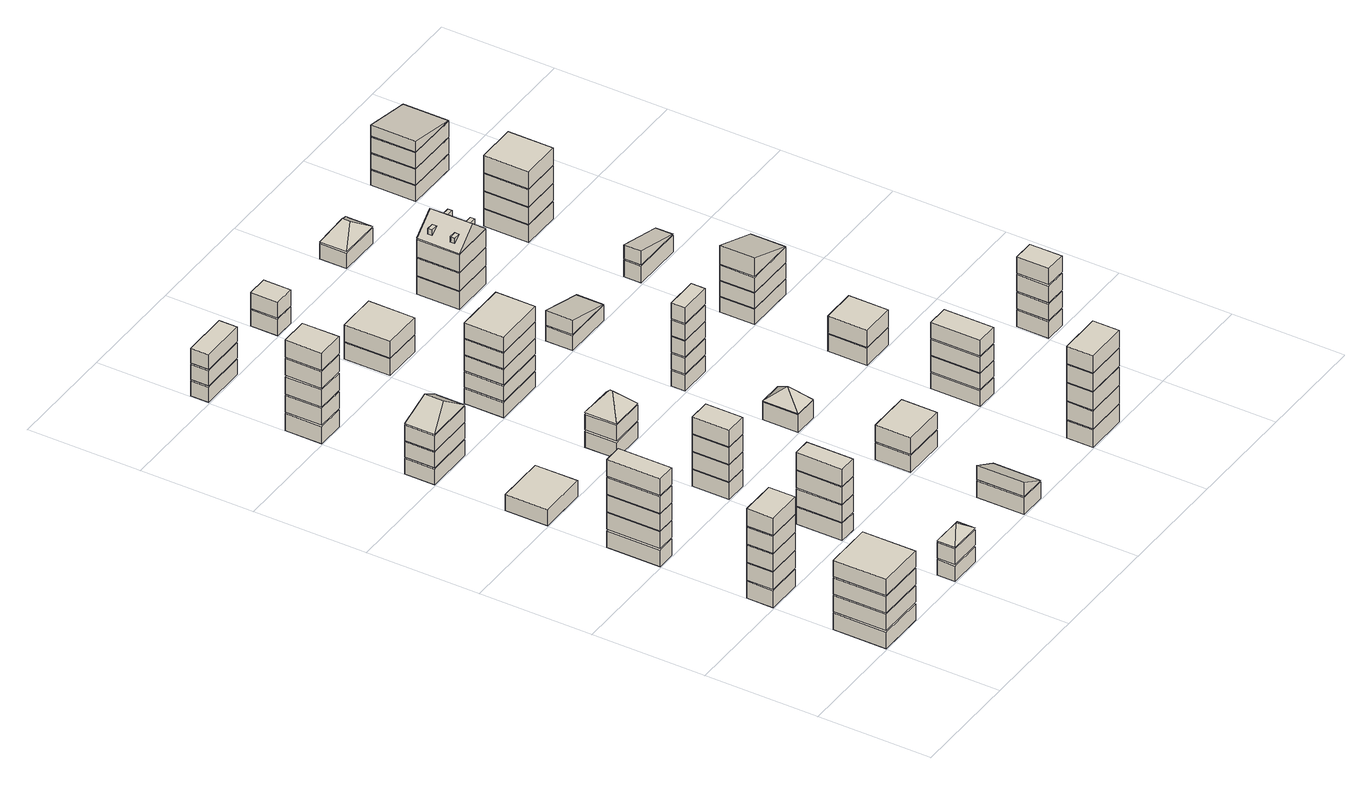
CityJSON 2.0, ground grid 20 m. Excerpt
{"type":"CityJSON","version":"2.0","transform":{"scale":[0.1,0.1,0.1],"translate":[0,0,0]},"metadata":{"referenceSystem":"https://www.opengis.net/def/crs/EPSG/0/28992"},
"CityObjects":{
"building1":{"type":"Building","attributes":{"roofType":"Flat","yearOfConstruction":1999,"function":"Residential","storeysAboveGround":4},"geometry":[{"type":"Solid","lod":"2","boundaries":[[[[0,1,2,3]],[[4,5,6,7]],[[2,4,7,3]],[[1,5,4,2]],[[0,6,5,1]],[[3,7,6,0]],[[8,9,10,11]],[[12,13,14,15]],[[10,12,15,11]],[[9,13,12,10]],[[8,14,13,9]],[[11,15,14,8]],[[16,17,18,19]],[[20,21,22,23]],[[18,20,23,19]],[[17,21,20,18]],[[16,22,21,17]],[[19,23,22,16]],[[24,25,26,27]],[[28,29,30,31]],[[26,28,31,27]],[[25,29,28,26]],[[24,30,29,25]],[[27,31,30,24]]]]}]},
"building2":{"type":"Building","attributes":{"roofType":"Flat","yearOfConstruction":1981,"function":"Residential","storeysAboveGround":5},"geometry":[{"type":"Solid","lod":"2","boundaries":[[[[32,33,34,35]],[[36,37,38,39]],[[34,36,39,35]],[[33,37,36,34]],[[32,38,37,33]],[[35,39,38,32]],[[40,41,42,43]],[[44,45,46,47]],[[42,44,47,43]],[[41,45,44,42]],[[40,46,45,41]],[[43,47,46,40]],[[48,49,50,51]],[[52,53,54,55]],[[50,52,55,51]],[[49,53,52,50]],[[48,54,53,49]],[[51,55,54,48]],[[56,57,58,59]],[[60,61,62,63]],[[58,60,63,59]],[[57,61,60,58]],[[56,62,61,57]],[[59,63,62,56]],[[64,65,66,67]],[[68,69,70,71]],[[66,68,71,67]],[[65,69,68,66]],[[64,70,69,65]],[[67,71,70,64]]]]}]},
"building3":{"type":"Building","attributes":{"roofType":"Flat","yearOfConstruction":1977,"function":"Residential","storeysAboveGround":5},"geometry":[{"type":"Solid","lod":"2","boundaries":[[[[72,73,74,75]],[[76,77,78,79]],[[74,76,79,75]],[[73,77,76,74]],[[72,78,77,73]],[[75,79,78,72]],[[80,81,82,83]],[[84,85,86,87]],[[82,84,87,83]],[[81,85,84,82]],[[80,86,85,81]],[[83,87,86,80]],[[88,89,90,91]],[[92,93,94,95]],[[90,92,95,91]],[[89,93,92,90]],[[88,94,93,89]],[[91,95,94,88]],[[96,97,98,99]],[[100,101,102,103]],[[98,100,103,99]],[[97,101,100,98]],[[96,102,101,97]],[[99,103,102,96]],[[104,105,106,107]],[[108,109,110,111]],[[106,108,111,107]],[[105,109,108,106]],[[104,110,109,105]],[[107,111,110,104]]]]}]},
"building4":{"type":"Building","attributes":{"roofType":"Pyramidal","yearOfConstruction":1947,"function":"Industrial","storeysAboveGround":2},"geometry":[{"type":"Solid","lod":"2","boundaries":[[[[112,113,114,115]],[[116,117,118,119]],[[114,116,119,115]],[[113,117,116,114]],[[112,118,117,113]],[[115,119,118,112]],[[120,121,122,123]],[[124,125,126,127]],[[122,124,127,123]],[[121,125,124,122]],[[120,126,125,121]],[[123,127,126,120]],[[128,129,130,131]],[[130,132,131]],[[129,132,130]],[[128,132,129]],[[131,132,128]]]]}]},
"building5":{"type":"Building","attributes":{"roofType":"Flat","yearOfConstruction":1955,"function":"Residential","storeysAboveGround":1},"geometry":[{"type":"Solid","lod":"2","boundaries":[[[[133,134,135,136]],[[137,138,139,140]],[[135,137,140,136]],[[134,138,137,135]],[[133,139,138,134]],[[136,140,139,133]]]]}]},
"building6":{"type":"Building","attributes":{"roofType":"Flat","yearOfConstruction":1960,"function":"Residential","storeysAboveGround":4},"geometry":[{"type":"Solid","lod":"2","boundaries":[[[[141,142,143,144]],[[145,146,147,148]],[[143,145,148,144]],[[142,146,145,143]],[[141,147,146,142]],[[144,148,147,141]],[[149,150,151,152]],[[153,154,155,156]],[[151,153,156,152]],[[150,154,153,151]],[[149,155,154,150]],[[152,156,155,149]],[[157,158,159,160]],[[161,162,163,164]],[[159,161,164,160]],[[158,162,161,159]],[[157,163,162,158]],[[160,164,163,157]],[[165,166,167,168]],[[169,170,171,172]],[[167,169,172,168]],[[166,170,169,167]],[[165,171,170,166]],[[168,172,171,165]]]]}]},
"building7":{"type":"Building","attributes":{"roofType":"Hipped","yearOfConstruction":1954,"function":"Residential","storeysAboveGround":3},"geometry":[{"type":"Solid","lod":"2","boundaries":[[[[173,174,175,176]],[[177,178,179,180]],[[175,177,180,176]],[[174,178,177,175]],[[173,179,178,174]],[[176,180,179,173]],[[181,182,183,184]],[[185,186,187,188]],[[183,185,188,184]],[[182,186,185,183]],[[181,187,186,182]],[[184,188,187,181]],[[189,190,191,192]],[[193,194,195,196]],[[191,193,196,192]],[[190,194,193,191]],[[189,195,194,190]],[[192,196,195,189]],[[197,198,199]],[[200,201,198,197]],[[202,201,200]],[[199,198,201,202]],[[202,200,197,199]]]]}]},
"building8":{"type":"Building","attributes":{"roofType":"Flat","yearOfConstruction":1960,"function":"Residential","storeysAboveGround":5},"geometry":[{"type":"Solid","lod":"2","boundaries":[[[[203,204,205,206]],[[207,208,209,210]],[[205,207,210,206]],[[204,208,207,205]],[[203,209,208,204]],[[206,210,209,203]],[[211,212,213,214]],[[215,216,217,218]],[[213,215,218,214]],[[212,216,215,213]],[[211,217,216,212]],[[214,218,217,211]],[[219,220,221,222]],[[223,224,225,226]],[[221,223,226,222]],[[220,224,223,221]],[[219,225,224,220]],[[222,226,225,219]],[[227,228,229,230]],[[231,232,233,234]],[[229,231,234,230]],[[228,232,231,229]],[[227,233,232,228]],[[230,234,233,227]],[[235,236,237,238]],[[239,240,241,242]],[[237,239,242,238]],[[236,240,239,237]],[[235,241,240,236]],[[238,242,241,235]]]]}]},
"building9":{"type":"Building","attributes":{"roofType":"Flat","yearOfConstruction":1947,"function":"Industrial","storeysAboveGround":4},"geometry":[{"type":"Solid","lod":"2","boundaries":[[[[243,244,245,246]],[[247,248,249,250]],[[245,247,250,246]],[[244,248,247,245]],[[243,249,248,244]],[[246,250,249,243]],[[251,252,253,254]],[[255,256,257,258]],[[253,255,258,254]],[[252,256,255,253]],[[251,257,256,252]],[[254,258,257,251]],[[259,260,261,262]],[[263,264,265,266]],[[261,263,266,262]],[[260,264,263,261]],[[259,265,264,260]],[[262,266,265,259]],[[267,268,269,270]],[[271,272,273,274]],[[269,271,274,270]],[[268,272,271,269]],[[267,273,272,268]],[[270,274,273,267]]]]}]},
"building10":{"type":"Building","attributes":{"roofType":"Flat","yearOfConstruction":1946,"function":"Industrial","storeysAboveGround":3},"geometry":[{"type":"Solid","lod":"2","boundaries":[[[[275,276,277,278]],[[279,280,281,282]],[[277,279,282,278]],[[276,280,279,277]],[[275,281,280,276]],[[278,282,281,275]],[[283,284,285,286]],[[287,288,289,290]],[[285,287,290,286]],[[284,288,287,285]],[[283,289,288,284]],[[286,290,289,283]],[[291,292,293,294]],[[295,296,297,298]],[[293,295,298,294]],[[292,296,295,293]],[[291,297,296,292]],[[294,298,297,291]]]]}]},
"building11":{"type":"Building","attributes":{"roofType":"Hipped","yearOfConstruction":1957,"function":"Industrial","storeysAboveGround":2},"geometry":[{"type":"Solid","lod":"2","boundaries":[[[[299,300,301,302]],[[303,304,305,306]],[[301,303,306,302]],[[300,304,303,301]],[[299,305,304,300]],[[302,306,305,299]],[[307,308,309,310]],[[311,312,313,314]],[[309,311,314,310]],[[308,312,311,309]],[[307,313,312,308]],[[310,314,313,307]],[[315,316,317]],[[318,319,316,315]],[[320,319,318]],[[317,316,319,320]],[[320,318,315,317]]]]}]},
"building12":{"type":"Building","attributes":{"roofType":"Shed","yearOfConstruction":1993,"function":"Industrial","storeysAboveGround":1},"geometry":[{"type":"Solid","lod":"2","boundaries":[[[[321,322,323,324]],[[325,326,327,328]],[[323,325,328,324]],[[322,326,325,323]],[[321,327,326,322]],[[324,328,327,321]],[[329,330,331,332]],[[331,330,333,334]],[[331,334,332]],[[329,333,330]],[[334,333,329,332]]]]}]},
"building13":{"type":"Building","attributes":{"roofType":"Flat","yearOfConstruction":2009,"function":"Residential","storeysAboveGround":5},"geometry":[{"type":"Solid","lod":"2","boundaries":[[[[335,336,337,338]],[[339,340,341,342]],[[337,339,342,338]],[[336,340,339,337]],[[335,341,340,336]],[[338,342,341,335]],[[343,344,345,346]],[[347,348,349,350]],[[345,347,350,346]],[[344,348,347,345]],[[343,349,348,344]],[[346,350,349,343]],[[351,352,353,354]],[[355,356,357,358]],[[353,355,358,354]],[[352,356,355,353]],[[351,357,356,352]],[[354,358,357,351]],[[359,360,361,362]],[[363,364,365,366]],[[361,363,366,362]],[[360,364,363,361]],[[359,365,364,360]],[[362,366,365,359]],[[367,368,369,370]],[[371,372,373,374]],[[369,371,374,370]],[[368,372,371,369]],[[367,373,372,368]],[[370,374,373,367]]]]}]},
"building14":{"type":"Building","attributes":{"roofType":"Flat","yearOfConstruction":1986,"function":"Residential","storeysAboveGround":2},"geometry":[{"type":"Solid","lod":"2","boundaries":[[[[375,376,377,378]],[[379,380,381,382]],[[377,379,382,378]],[[376,380,379,377]],[[375,381,380,376]],[[378,382,381,375]],[[383,384,385,386]],[[387,388,389,390]],[[385,387,390,386]],[[384,388,387,385]],[[383,389,388,384]],[[386,390,389,383]]]]}]},
"building15":{"type":"Building","attributes":{"roofType":"Flat","yearOfConstruction":1958,"function":"Residential","storeysAboveGround":2},"geometry":[{"type":"Solid","lod":"2","boundaries":[[[[391,392,393,394]],[[395,396,397,398]],[[393,395,398,394]],[[392,396,395,393]],[[391,397,396,392]],[[394,398,397,391]],[[399,400,401,402]],[[403,404,405,406]],[[401,403,406,402]],[[400,404,403,401]],[[399,405,404,400]],[[402,406,405,399]]]]}]},
"building16":{"type":"Building","attributes":{"roofType":"Pyramidal","yearOfConstruction":1965,"function":"Residential","storeysAboveGround":1},"geometry":[{"type":"Solid","lod":"2","boundaries":[[[[407,408,409,410]],[[411,412,413,414]],[[409,411,414,410]],[[408,412,411,409]],[[407,413,412,408]],[[410,414,413,407]],[[415,416,417,418]],[[417,419,418]],[[416,419,417]],[[415,419,416]],[[418,419,415]]]]}]},
"building17":{"type":"Building","attributes":{"roofType":"Flat","yearOfConstruction":1966,"function":"Residential","storeysAboveGround":2},"geometry":[{"type":"Solid","lod":"2","boundaries":[[[[420,421,422,423]],[[424,425,426,427]],[[422,424,427,423]],[[421,425,424,422]],[[420,426,425,421]],[[423,427,426,420]],[[428,429,430,431]],[[432,433,434,435]],[[430,432,435,431]],[[429,433,432,430]],[[428,434,433,429]],[[431,435,434,428]]]]}]},
"building18":{"type":"Building","attributes":{"roofType":"Flat","yearOfConstruction":2013,"function":"Industrial","storeysAboveGround":5},"geometry":[{"type":"Solid","lod":"2","boundaries":[[[[436,437,438,439]],[[440,441,442,443]],[[438,440,443,439]],[[437,441,440,438]],[[436,442,441,437]],[[439,443,442,436]],[[444,445,446,447]],[[448,449,450,451]],[[446,448,451,447]],[[445,449,448,446]],[[444,450,449,445]],[[447,451,450,444]],[[452,453,454,455]],[[456,457,458,459]],[[454,456,459,455]],[[453,457,456,454]],[[452,458,457,453]],[[455,459,458,452]],[[460,461,462,463]],[[464,465,466,467]],[[462,464,467,463]],[[461,465,464,462]],[[460,466,465,461]],[[463,467,466,460]],[[468,469,470,471]],[[472,473,474,475]],[[470,472,475,471]],[[469,473,472,470]],[[468,474,473,469]],[[471,475,474,468]]]]}]},
"building19":{"type":"Building","attributes":{"roofType":"Flat","yearOfConstruction":1972,"function":"Residential","storeysAboveGround":5},"geometry":[{"type":"Solid","lod":"2","boundaries":[[[[476,477,478,479]],[[480,481,482,483]],[[478,480,483,479]],[[477,481,480,478]],[[476,482,481,477]],[[479,483,482,476]],[[484,485,486,487]],[[488,489,490,491]],[[486,488,491,487]],[[485,489,488,486]],[[484,490,489,485]],[[487,491,490,484]],[[492,493,494,495]],[[496,497,498,499]],[[494,496,499,495]],[[493,497,496,494]],[[492,498,497,493]],[[495,499,498,492]],[[500,501,502,503]],[[504,505,506,507]],[[502,504,507,503]],[[501,505,504,502]],[[500,506,505,501]],[[503,507,506,500]],[[508,509,510,511]],[[512,513,514,515]],[[510,512,515,511]],[[509,513,512,510]],[[508,514,513,509]],[[511,515,514,508]]]]}]},
"building20":{"type":"Building","attributes":{"roofType":"Shed","yearOfConstruction":1979,"function":"Residential","storeysAboveGround":1},"geometry":[{"type":"Solid","lod":"2","boundaries":[[[[516,517,518,519]],[[520,521,522,523]],[[518,520,523,519]],[[517,521,520,518]],[[516,522,521,517]],[[519,523,522,516]],[[524,525,526,527]],[[526,525,528,529]],[[526,529,527]],[[524,528,525]],[[529,528,524,527]]]]}]},
"building21":{"type":"Building","attributes":{"roofType":"Flat","yearOfConstruction":1978,"function":"Residential","storeysAboveGround":4},"geometry":[{"type":"Solid","lod":"2","boundaries":[[[[530,531,532,533]],[[534,535,536,537]],[[532,534,537,533]],[[531,535,534,532]],[[530,536,535,531]],[[533,537,536,530]],[[538,539,540,541]],[[542,543,544,545]],[[540,542,545,541]],[[539,543,542,540]],[[538,544,543,539]],[[541,545,544,538]],[[546,547,548,549]],[[550,551,552,553]],[[548,550,553,549]],[[547,551,550,548]],[[546,552,551,547]],[[549,553,552,546]],[[554,555,556,557]],[[558,559,560,561]],[[556,558,561,557]],[[555,559,558,556]],[[554,560,559,555]],[[557,561,560,554]]]]}]},
"building22":{"type":"Building","attributes":{"roofType":"Gabled","yearOfConstruction":2009,"function":"Residential","storeysAboveGround":3},"geometry":[{"type":"Solid","lod":"2","boundaries":[[[[562,563,564,565]],[[566,567,568,569]],[[564,566,569,565]],[[563,567,566,564]],[[562,568,567,563]],[[565,569,568,562]],[[570,571,572]],[[571,573,574,572]],[[575,574,573]],[[570,575,573,571]],[[576,577,578]],[[577,579,580,578]],[[581,580,579]],[[576,581,579,577]],[[582,583,584]],[[583,585,586,584]],[[587,586,585]],[[582,587,585,583]],[[588,589,590]],[[589,591,592,590]],[[593,592,591]],[[588,593,591,589]],[[594,595,596,597]],[[598,599,600,601]],[[596,598,601,597]],[[595,599,598,596]],[[594,600,599,595]],[[597,601,600,594]],[[602,603,604,605]],[[606,607,608,609]],[[604,606,609,605]],[[603,607,606,604]],[[602,608,607,603]],[[605,609,608,602]],[[610,611,612]],[[613,614,611,610],[574,575,570,572],[586,587,582,584]],[[615,614,613]],[[612,611,614,615],[580,581,576,578],[592,593,588,590]],[[615,613,610,612]]]]}]},
"building23":{"type":"Building","attributes":{"roofType":"Flat","yearOfConstruction":1964,"function":"Residential","storeysAboveGround":2},"geometry":[{"type":"Solid","lod":"2","boundaries":[[[[616,617,618,619]],[[620,621,622,623]],[[618,620,623,619]],[[617,621,620,618]],[[616,622,621,617]],[[619,623,622,616]],[[624,625,626,627]],[[628,629,630,631]],[[626,628,631,627]],[[625,629,628,626]],[[624,630,629,625]],[[627,631,630,624]]]]}]},
"building24":{"type":"Building","attributes":{"roofType":"Hipped","yearOfConstruction":1991,"function":"Residential","storeysAboveGround":1},"geometry":[{"type":"Solid","lod":"2","boundaries":[[[[632,633,634,635]],[[636,637,638,639]],[[634,636,639,635]],[[633,637,636,634]],[[632,638,637,633]],[[635,639,638,632]],[[640,641,642]],[[643,644,641,640]],[[645,644,643]],[[642,641,644,645]],[[645,643,640,642]]]]}]},
"building25":{"type":"Building","attributes":{"roofType":"Shed","yearOfConstruction":1979,"function":"Residential","storeysAboveGround":3},"geometry":[{"type":"Solid","lod":"2","boundaries":[[[[646,647,648,649]],[[650,651,652,653]],[[648,650,653,649]],[[647,651,650,648]],[[646,652,651,647]],[[649,653,652,646]],[[654,655,656,657]],[[658,659,660,661]],[[656,658,661,657]],[[655,659,658,656]],[[654,660,659,655]],[[657,661,660,654]],[[662,663,664,665]],[[666,667,668,669]],[[664,666,669,665]],[[663,667,666,664]],[[662,668,667,663]],[[665,669,668,662]],[[670,671,672,673]],[[672,671,674,675]],[[672,675,673]],[[670,674,671]],[[675,674,670,673]]]]}]},
"building26":{"type":"Building","attributes":{"roofType":"Flat","yearOfConstruction":1964,"function":"Industrial","storeysAboveGround":4},"geometry":[{"type":"Solid","lod":"2","boundaries":[[[[676,677,678,679]],[[680,681,682,683]],[[678,680,683,679]],[[677,681,680,678]],[[676,682,681,677]],[[679,683,682,676]],[[684,685,686,687]],[[688,689,690,691]],[[686,688,691,687]],[[685,689,688,686]],[[684,690,689,685]],[[687,691,690,684]],[[692,693,694,695]],[[696,697,698,699]],[[694,696,699,695]],[[693,697,696,694]],[[692,698,697,693]],[[695,699,698,692]],[[700,701,702,703]],[[704,705,706,707]],[[702,704,707,703]],[[701,705,704,702]],[[700,706,705,701]],[[703,707,706,700]]]]}]},
"building27":{"type":"Building","attributes":{"roofType":"Shed","yearOfConstruction":2013,"function":"Residential","storeysAboveGround":1},"geometry":[{"type":"Solid","lod":"2","boundaries":[[[[708,709,710,711]],[[712,713,714,715]],[[710,712,715,711]],[[709,713,712,710]],[[708,714,713,709]],[[711,715,714,708]],[[716,717,718,719]],[[718,717,720,721]],[[718,721,719]],[[716,720,717]],[[721,720,716,719]]]]}]},
"building28":{"type":"Building","attributes":{"roofType":"Flat","yearOfConstruction":1955,"function":"Industrial","storeysAboveGround":4},"geometry":[{"type":"Solid","lod":"2","boundaries":[[[[722,723,724,725]],[[726,727,728,729]],[[724,726,729,725]],[[723,727,726,724]],[[722,728,727,723]],[[725,729,728,722]],[[730,731,732,733]],[[734,735,736,737]],[[732,734,737,733]],[[731,735,734,732]],[[730,736,735,731]],[[733,737,736,730]],[[738,739,740,741]],[[742,743,744,745]],[[740,742,745,741]],[[739,743,742,740]],[[738,744,743,739]],[[741,745,744,738]],[[746,747,748,749]],[[750,751,752,753]],[[748,750,753,749]],[[747,751,750,748]],[[746,752,751,747]],[[749,753,752,746]]]]}]},
"building29":{"type":"Building","attributes":{"roofType":"Shed","yearOfConstruction":2005,"function":"Industrial","storeysAboveGround":3},"geometry":[{"type":"Solid","lod":"2","boundaries":[[[[754,755,756,757]],[[758,759,760,761]],[[756,758,761,757]],[[755,759,758,756]],[[754,760,759,755]],[[757,761,760,754]],[[762,763,764,765]],[[766,767,768,769]],[[764,766,769,765]],[[763,767,766,764]],[[762,768,767,763]],[[765,769,768,762]],[[770,771,772,773]],[[774,775,776,777]],[[772,774,777,773]],[[771,775,774,772]],[[770,776,775,771]],[[773,777,776,770]],[[778,779,780,781]],[[780,779,782,783]],[[780,783,781]],[[778,782,779]],[[783,782,778,781]]]]}]}
},
"vertices":[
[2,96,1],[87,96,1],[87,2,1],[2,2,1],[87,2,32],[87,96,32],[2,96,32],[2,2,32],[2,96,35],[87,96,35],[87,2,35],[2,2,35],[87,2,65],[87,96,65],[2,96,65],[2,2,65],[2,96,68],[87,96,68],[87,2,68],[2,2,68],[87,2,98],[87,96,98],[2,96,98],[2,2,98],[2,96,101],[87,96,101],[87,2,101],[2,2,101],[87,2,131],[87,96,131],[2,96,131],[2,2,131],
[2,249,1],[66,249,1],[66,202,1],[2,202,1],[66,202,33],[66,249,33],[2,249,33],[2,202,33],[2,249,35],[66,249,35],[66,202,35],[2,202,35],[66,202,67],[66,249,67],[2,249,67],[2,202,67],[2,249,69],[66,249,69],[66,202,69],[2,202,69],[66,202,101],[66,249,101],[2,249,101],[2,202,101],[2,249,103],[66,249,103],[66,202,103],[2,202,103],[66,202,135],[66,249,135],[2,249,135],[2,202,135],[2,249,137],[66,249,137],[66,202,137],[2,202,137],[66,202,169],[66,249,169],[2,249,169],[2,202,169],
[2,497,1],[35,497,1],[35,402,1],[2,402,1],[35,402,32],[35,497,32],[2,497,32],[2,402,32],[2,497,35],[35,497,35],[35,402,35],[2,402,35],[35,402,66],[35,497,66],[2,497,66],[2,402,66],[2,497,68],[35,497,68],[35,402,68],[2,402,68],[35,402,99],[35,497,99],[2,497,99],[2,402,99],[2,497,101],[35,497,101],[35,402,101],[2,402,101],[35,402,132],[35,497,132],[2,497,132],[2,402,132],[2,497,135],[35,497,135],[35,402,135],[2,402,135],[35,402,166],[35,497,166],[2,497,166],[2,402,166],
[202,34,1],[260,34,1],[260,2,1],[202,2,1],[260,2,30],[260,34,30],[202,34,30],[202,2,30],[202,34,33],[260,34,33],[260,2,33],[202,2,33],[260,2,62],[260,34,62],[202,34,62],[202,2,62],[202,34,65],[260,34,65],[260,2,65],[202,2,65],[231,18,87],
[2,677,1],[89,677,1],[89,602,1],[2,602,1],[89,602,31],[89,677,31],[2,677,31],[2,602,31],
[202,284,1],[233,284,1],[233,202,1],[202,202,1],[233,202,33],[233,284,33],[202,284,33],[202,202,33],[202,284,35],[233,284,35],[233,202,35],[202,202,35],[233,202,67],[233,284,67],[202,284,67],[202,202,67],[202,284,69],[233,284,69],[233,202,69],[202,202,69],[233,202,101],[233,284,101],[202,284,101],[202,202,101],[202,284,103],[233,284,103],[233,202,103],[202,202,103],[233,202,135],[233,284,135],[202,284,135],[202,202,135],
[2,855,1],[89,855,1],[89,802,1],[2,802,1],[89,802,30],[89,855,30],[2,855,30],[2,802,30],[2,855,33],[89,855,33],[89,802,33],[2,802,33],[89,802,62],[89,855,62],[2,855,62],[2,802,62],[2,855,64],[89,855,64],[89,802,64],[2,802,64],[89,802,93],[89,855,93],[2,855,93],[2,802,93],[89,802,96],[45,812,128],[2,802,96],[89,855,96],[45,846,128],[2,855,96],
[2,1067,1],[52,1067,1],[52,1002,1],[2,1002,1],[52,1002,33],[52,1067,33],[2,1067,33],[2,1002,33],[2,1067,36],[52,1067,36],[52,1002,36],[2,1002,36],[52,1002,67],[52,1067,67],[2,1067,67],[2,1002,67],[2,1067,70],[52,1067,70],[52,1002,70],[2,1002,70],[52,1002,102],[52,1067,102],[2,1067,102],[2,1002,102],[2,1067,105],[52,1067,105],[52,1002,105],[2,1002,105],[52,1002,136],[52,1067,136],[2,1067,136],[2,1002,136],[2,1067,139],[52,1067,139],[52,1002,139],[2,1002,139],[52,1002,171],[52,1067,171],[2,1067,171],[2,1002,171],
[202,468,1],[241,468,1],[241,402,1],[202,402,1],[241,402,32],[241,468,32],[202,468,32],[202,402,32],[202,468,34],[241,468,34],[241,402,34],[202,402,34],[241,402,65],[241,468,65],[202,468,65],[202,402,65],[202,468,67],[241,468,67],[241,402,67],[202,402,67],[241,402,98],[241,468,98],[202,468,98],[202,402,98],[202,468,100],[241,468,100],[241,402,100],[202,402,100],[241,402,131],[241,468,131],[202,468,131],[202,402,131],
[3,1235,1],[86,1235,1],[86,1203,1],[3,1203,1],[86,1203,29],[86,1235,29],[3,1235,29],[3,1203,29],[3,1235,32],[86,1235,32],[86,1203,32],[3,1203,32],[86,1203,60],[86,1235,60],[3,1235,60],[3,1203,60],[3,1235,63],[86,1235,63],[86,1203,63],[3,1203,63],[86,1203,90],[86,1235,90],[3,1235,90],[3,1203,90],
[202,658,1],[264,658,1],[264,602,1],[202,602,1],[264,602,31],[264,658,31],[202,658,31],[202,602,31],[202,658,34],[264,658,34],[264,602,34],[202,602,34],[264,602,63],[264,658,63],[202,658,63],[202,602,63],[264,602,66],[233,628,99],[202,602,66],[264,658,66],[233,632,99],[202,658,66],
[402,86,1],[450,86,1],[450,2,1],[402,2,1],[450,2,32],[450,86,32],[402,86,32],[402,2,32],[402,86,35],[450,86,35],[450,2,35],[402,2,35],[402,86,61],[402,2,61],
[202,872,1],[294,872,1],[294,802,1],[202,802,1],[294,802,29],[294,872,29],[202,872,29],[202,802,29],[202,872,32],[294,872,32],[294,802,32],[202,802,32],[294,802,60],[294,872,60],[202,872,60],[202,802,60],[202,872,63],[294,872,63],[294,802,63],[202,802,63],[294,802,91],[294,872,91],[202,872,91],[202,802,91],[202,872,93],[294,872,93],[294,802,93],[202,802,93],[294,802,122],[294,872,122],[202,872,122],[202,802,122],[202,872,124],[294,872,124],[294,802,124],[202,802,124],[294,802,152],[294,872,152],[202,872,152],[202,802,152],
[404,267,1],[480,267,1],[480,204,1],[404,204,1],[480,204,32],[480,267,32],[404,267,32],[404,204,32],[404,267,35],[480,267,35],[480,204,35],[404,204,35],[480,204,66],[480,267,66],[404,267,66],[404,204,66],
[204,1086,1],[275,1086,1],[275,1004,1],[204,1004,1],[275,1004,32],[275,1086,32],[204,1086,32],[204,1004,32],[204,1086,34],[275,1086,34],[275,1004,34],[204,1004,34],[275,1004,65],[275,1086,65],[204,1086,65],[204,1004,65],
[402,465,1],[445,465,1],[445,402,1],[402,402,1],[445,402,34],[445,465,34],[402,465,34],[402,402,34],[402,465,36],[445,465,36],[445,402,36],[402,402,36],[424,434,62],
[202,1250,1],[239,1250,1],[239,1202,1],[202,1202,1],[239,1202,32],[239,1250,32],[202,1250,32],[202,1202,32],[202,1250,34],[239,1250,34],[239,1202,34],[202,1202,34],[239,1202,64],[239,1250,64],[202,1250,64],[202,1202,64],
[403,628,1],[461,628,1],[461,603,1],[403,603,1],[461,603,30],[461,628,30],[403,628,30],[403,603,30],[403,628,33],[461,628,33],[461,603,33],[403,603,33],[461,603,62],[461,628,62],[403,628,62],[403,603,62],[403,628,65],[461,628,65],[461,603,65],[403,603,65],[461,603,94],[461,628,94],[403,628,94],[403,603,94],[403,628,96],[461,628,96],[461,603,96],[403,603,96],[461,603,125],[461,628,125],[403,628,125],[403,603,125],[403,628,128],[461,628,128],[461,603,128],[403,603,128],[461,603,157],[461,628,157],[403,628,157],[403,603,157],
[602,49,1],[678,49,1],[678,2,1],[602,2,1],[678,2,34],[678,49,34],[602,49,34],[602,2,34],[602,49,36],[678,49,36],[678,2,36],[602,2,36],[678,2,69],[678,49,69],[602,49,69],[602,2,69],[602,49,71],[678,49,71],[678,2,71],[602,2,71],[678,2,104],[678,49,104],[602,49,104],[602,2,104],[602,49,106],[678,49,106],[678,2,106],[602,2,106],[678,2,139],[678,49,139],[602,49,139],[602,2,139],[602,49,141],[678,49,141],[678,2,141],[602,2,141],[678,2,173],[678,49,173],[602,49,173],[602,2,173],
[402,850,1],[492,850,1],[492,802,1],[402,802,1],[492,802,29],[492,850,29],[402,850,29],[402,802,29],[402,850,31],[492,850,31],[492,802,31],[402,802,31],[402,850,58],[402,802,58],
[602,290,1],[641,290,1],[641,202,1],[602,202,1],[641,202,30],[641,290,30],[602,290,30],[602,202,30],[602,290,33],[641,290,33],[641,202,33],[602,202,33],[641,202,62],[641,290,62],[602,290,62],[602,202,62],[602,290,64],[641,290,64],[641,202,64],[602,202,64],[641,202,93],[641,290,93],[602,290,93],[602,202,93],[602,290,96],[641,290,96],[641,202,96],[602,202,96],[641,202,125],[641,290,125],[602,290,125],[602,202,125],
[402,1078,1],[478,1078,1],[478,1002,1],[402,1002,1],[478,1002,34],[478,1078,34],[402,1078,34],[402,1002,34],[469,1016,114],[469,1016,124],[457,1016,124],[469,1024,124],[457,1024,124],[469,1024,114],[411,1064,114],[411,1064,124],[423,1064,124],[411,1056,124],[423,1056,124],[411,1056,114],[469,1056,114],[469,1056,124],[457,1056,124],[469,1064,124],[457,1064,124],[469,1064,114],[411,1024,114],[411,1024,124],[423,1024,124],[411,1016,124],[423,1016,124],[411,1016,114],[402,1078,36],[478,1078,36],[478,1002,36],[402,1002,36],[478,1002,69],[478,1078,69],[402,1078,69],[402,1002,69],[402,1078,71],[478,1078,71],[478,1002,71],[402,1002,71],[478,1002,104],[478,1078,104],[402,1078,104],[402,1002,104],[478,1002,106],[440,1002,138],[402,1002,106],[478,1078,106],[440,1078,138],[402,1078,106],
[602,472,1],[663,472,1],[663,402,1],[602,402,1],[663,402,33],[663,472,33],[602,472,33],[602,402,33],[602,472,35],[663,472,35],[663,402,35],[602,402,35],[663,402,67],[663,472,67],[602,472,67],[602,402,67],
[402,1250,1],[477,1250,1],[477,1202,1],[402,1202,1],[477,1202,30],[477,1250,30],[402,1250,30],[402,1202,30],[477,1202,33],[439,1219,60],[402,1202,33],[477,1250,33],[439,1233,60],[402,1250,33],
[602,664,1],[692,664,1],[692,602,1],[602,602,1],[692,602,29],[692,664,29],[602,664,29],[602,602,29],[602,664,31],[692,664,31],[692,602,31],[602,602,31],[692,602,59],[692,664,59],[602,664,59],[602,602,59],[602,664,61],[692,664,61],[692,602,61],[602,602,61],[692,602,89],[692,664,89],[602,664,89],[602,602,89],[602,664,91],[692,664,91],[692,602,91],[602,602,91],[602,664,126],[602,602,126],
[804,261,1],[842,261,1],[842,204,1],[804,204,1],[842,204,32],[842,261,32],[804,261,32],[804,204,32],[804,261,35],[842,261,35],[842,204,35],[804,204,35],[842,204,65],[842,261,65],[804,261,65],[804,204,65],[804,261,68],[842,261,68],[842,204,68],[804,204,68],[842,204,99],[842,261,99],[804,261,99],[804,204,99],[804,261,102],[842,261,102],[842,204,102],[804,204,102],[842,204,132],[842,261,132],[804,261,132],[804,204,132],
[603,834,1],[695,834,1],[695,803,1],[603,803,1],[695,803,32],[695,834,32],[603,834,32],[603,803,32],[603,834,35],[695,834,35],[695,803,35],[603,803,35],[603,834,61],[603,803,61],
[602,1082,1],[673,1082,1],[673,1002,1],[602,1002,1],[673,1002,33],[673,1082,33],[602,1082,33],[602,1002,33],[602,1082,35],[673,1082,35],[673,1002,35],[602,1002,35],[673,1002,66],[673,1082,66],[602,1082,66],[602,1002,66],[602,1082,68],[673,1082,68],[673,1002,68],[602,1002,68],[673,1002,100],[673,1082,100],[602,1082,100],[602,1002,100],[602,1082,102],[673,1082,102],[673,1002,102],[602,1002,102],[673,1002,134],[673,1082,134],[602,1082,134],[602,1002,134],
[602,1282,1],[697,1282,1],[697,1202,1],[602,1202,1],[697,1202,30],[697,1282,30],[602,1282,30],[602,1202,30],[602,1282,32],[697,1282,32],[697,1202,32],[602,1202,32],[697,1202,61],[697,1282,61],[602,1282,61],[602,1202,61],[602,1282,63],[697,1282,63],[697,1202,63],[602,1202,63],[697,1202,92],[697,1282,92],[602,1282,92],[602,1202,92],[602,1282,94],[697,1282,94],[697,1202,94],[602,1202,94],[602,1282,114],[602,1202,114]
]}
